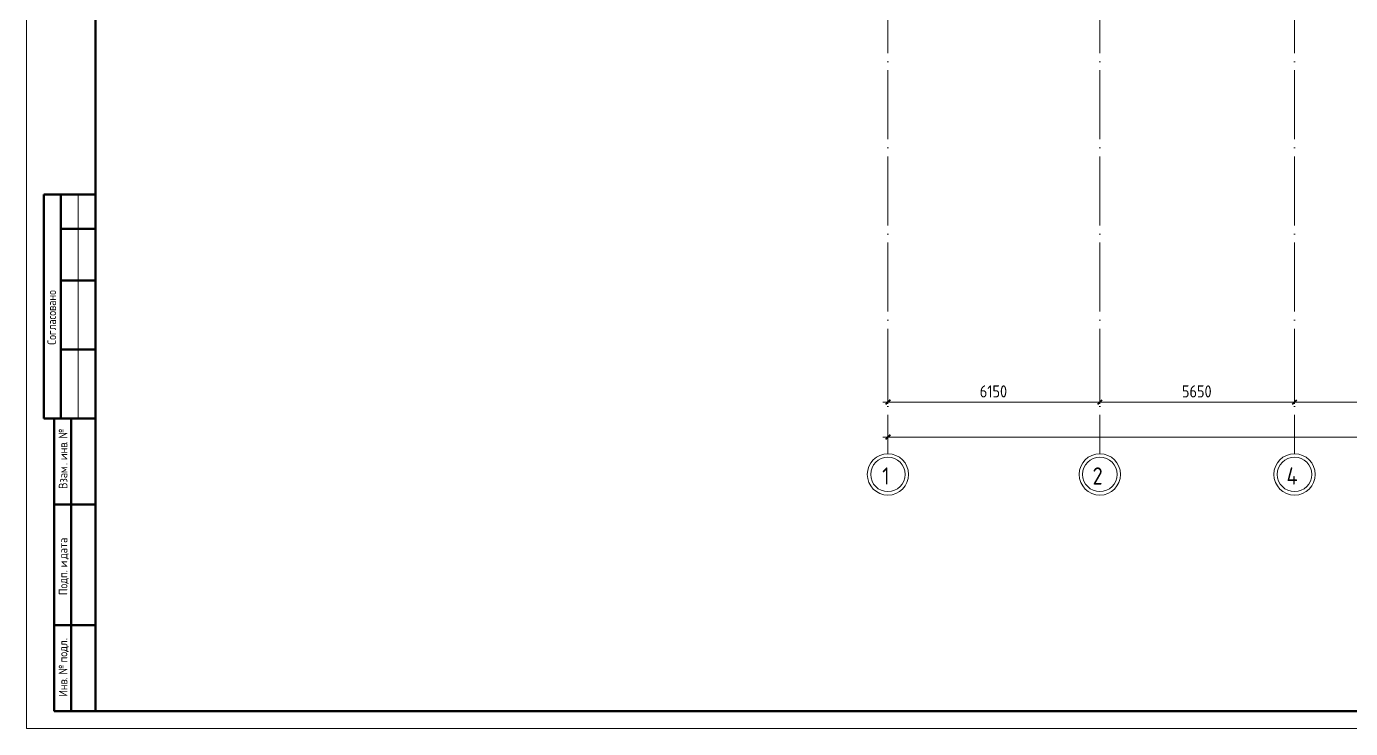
# Model space of a CAD drawing. Header units: millimetres. Extents: x -88595 to 880822, y -1054509 to -148035.
# Drawn here: x 121463 to 159889, y -304452 to -284080 of the extents above; entities that cross this region are included whole.
import ezdxf

# ---------------------------------------------------------------- set-up
doc = ezdxf.new("R2010")
doc.units = ezdxf.units.MM
doc.linetypes.add('ADSK_Линия сетки', pattern=[25, 20, -2.5, 0, -2.5])
for name, color, linetype, lineweight in [('Оборудование', 7, 'Continuous', 18), ('Оси', 7, 'Continuous', 9), ('Основные надписи', 7, 'Continuous', 30), ('Размеры', 7, 'Continuous', 9), ('Тонкие линии', 7, 'Continuous', 18)]:
    doc.layers.add(name, color=color, linetype=linetype, lineweight=lineweight)
doc.styles.add('GOST Common_2', font='GOST_Common.ttf', dxfattribs={"width": 0.9, "height": 350})
doc.styles.add('GOST Common_4', font='GOST_Common.ttf', dxfattribs={"width": 0.9, "height": 3.5})

# ---------------------------------------------------------------- blocks, each defined once
blk = doc.blocks.new('ADSK_Рамка - Форма 3-3616731-План подвала_')
at = {"layer": 'Основные надписи', "lineweight": 50}
for p, q in [((-1361, 687.5), (-1361, -143.5)), ((-1376, 6.5), (-1376, -58.5)), ((-1376, 6.5), (-1361, 6.5)), ((-1371, 6.5), (-1371, -58.5)), ((-1371, -3.5), (-1361, -3.5)), ((-1371, -18.5), (-1361, -18.5)), ((-1371, -38.5), (-1361, -38.5)), ((-1376, -58.5), (-1361, -58.5)), ((-1373, -58.5), (-1373, -143.5)), ((-1373, -58.5), (-1361, -58.5)), ((-1368, -58.5), (-1368, -143.5)), ((-1373, -83.5), (-1361, -83.5)), ((-1373, -118.5), (-1361, -118.5)), ((-1373, -143.5), (-1361, -143.5)), ((-1361, -143.5), (-197, -143.5))]:
    blk.add_line(p, q, dxfattribs=at)
at = {"layer": 'Тонкие линии', "lineweight": 20}
for p, q in [((-1381, 692.5), (-1381, -148.5)), ((-1366, 6.5), (-1366, -58.5)), ((-192, -148.5), (-1381, -148.5))]:
    blk.add_line(p, q, dxfattribs=at)
at = {"layer": 'Основные надписи', "lineweight": 9, "char_height": 2.5, "attachment_point": 1, "rotation": 90, "style": 'GOST Common_4'}
for s, insert, width in [('Согласовано', (-1374.91, -37.14), 21.5734), ('\\fGOST Common|b0|i0|c204|p34|;\\W.9;№', (-1371.63, -64.35), 3.319), ('инв', (-1371.63, -70.6), 5.8443), ('. ', (-1371.63, -65.78), 1.7316), ('Взам', (-1371.63, -78.94), 8.3696), ('. ', (-1371.63, -72.03), 1.7316), ('дата', (-1371.63, -99.36), 8.7304), ('Подп', (-1371.63, -109.78), 8.0089), ('\\fGOST Common|b0|i0|c204|p34|;\\W.9; ', (-1371.63, -100.13), 0.938), ('\\fGOST Common|b0|i0|c204|p34|;\\W.9;и', (-1371.63, -101.74), 1.9481), ('. ', (-1371.63, -103.17), 1.7316), ('\\fGOST Common|b0|i0|c204|p34|;\\W.9;.', (-1371.63, -122.88), 0.7937), ('подл', (-1371.63, -129.31), 7.7924), ('\\fGOST Common|b0|i0|c204|p34|;\\W.9;№', (-1371.63, -132.82), 3.319), ('\\fGOST Common|b0|i0|c204|p34|;\\W.9; ', (-1371.63, -130.08), 0.938), ('Инв', (-1371.63, -139.25), 6.0608), ('. ', (-1371.63, -134.25), 1.7316)]:
    blk.add_mtext(s, dxfattribs=dict(at, insert=insert, width=width))
blk = doc.blocks.new('1 этаж')
at = {"layer": 'Оси', "linetype": 'ADSK_Линия сетки', "ltscale": 100}
for p, q in [((182593, 662963), (182593, 631836)), ((188743, 662963), (188743, 631836)), ((194393, 662963), (194393, 631836))]:
    blk.add_line(p, q, dxfattribs=at)
at = {"layer": 'Оси', "lineweight": 20}
for centre, radius, start, end in [((182593, 631236), 600, 0, 180), ((182593, 631236), 500, 0, 180), ((188743, 631236), 600, 0, 180), ((188743, 631236), 500, 0, 180), ((194393, 631236), 600, 0, 180), ((194393, 631236), 500, 0, 180), ((182593, 631236), 600, 180, 0), ((182593, 631236), 500, 180, 0), ((188743, 631236), 600, 180, 0), ((188743, 631236), 500, 180, 0), ((194393, 631236), 600, 180, 0), ((194393, 631236), 500, 180, 0)]:
    blk.add_arc(centre, radius, start, end, dxfattribs=at)
at = {"layer": 'Размеры', "lineweight": 20}
for p, q in [((182443, 633334), (188743, 633334)), ((182593, 633334), (182593, 633484)), ((182593, 633334), (182593, 633284)), ((188743, 633334), (188743, 633484)), ((188743, 633334), (188743, 633484)), ((188743, 633334), (188743, 633284)), ((188743, 633334), (194393, 633334)), ((188743, 633334), (188743, 633284)), ((194393, 633334), (194393, 633484)), ((194393, 633334), (194393, 633484)), ((194393, 633334), (194393, 633284)), ((194393, 633334), (199593, 633334)), ((194393, 633334), (194393, 633284)), ((182443, 632316), (250343, 632316)), ((182593, 632316), (182593, 632466)), ((182593, 632316), (182593, 632266))]:
    blk.add_line(p, q, dxfattribs=at)
at = {"layer": 'Размеры', "lineweight": 40}
for p, q in [((182593, 633334), (182522, 633263)), ((182593, 633334), (182663, 633405)), ((188743, 633334), (188672, 633263)), ((188743, 633334), (188672, 633263)), ((188743, 633334), (188813, 633405)), ((188743, 633334), (188813, 633405)), ((194393, 633334), (194322, 633263)), ((194393, 633334), (194322, 633263)), ((194393, 633334), (194463, 633405)), ((194393, 633334), (194463, 633405)), ((182593, 632316), (182522, 632245)), ((182593, 632316), (182663, 632386))]:
    blk.add_line(p, q, dxfattribs=at)
at = {"layer": 'Оси', "style": 'GOST Common_2', "width": 0.9}
for s, p in [('1', (182426, 630941)), ('2', (188532, 630941)), ('4', (194161, 630941))]:
    blk.add_text(s, height=500, dxfattribs=at).set_placement(p)
at = {"layer": 'Размеры', "lineweight": 20, "char_height": 350, "attachment_point": 1, "line_spacing_factor": 1.022761, "style": 'GOST Common_4'}
for s, insert, width in [('6150', (185259, 633821), 980.83), ('5650', (191126, 633821), 1059.58)]:
    blk.add_mtext(s, dxfattribs=dict(at, insert=insert, width=width))

msp = doc.modelspace()

# ---------------------------------------------------------------- block references
at = {"layer": 'Оборудование', "color": 5, "true_color": 0x0000ff}
msp.add_blockref('1 этаж', (-36129, -928315), dxfattribs=at)
at = {"layer": 'Основные надписи', "lineweight": 9, "xscale": 100, "yscale": 100, "zscale": 100}
msp.add_blockref('ADSK_Рамка - Форма 3-3616731-План подвала_', (259563, -289602), dxfattribs=at)

doc.saveas('drawing.dxf')
